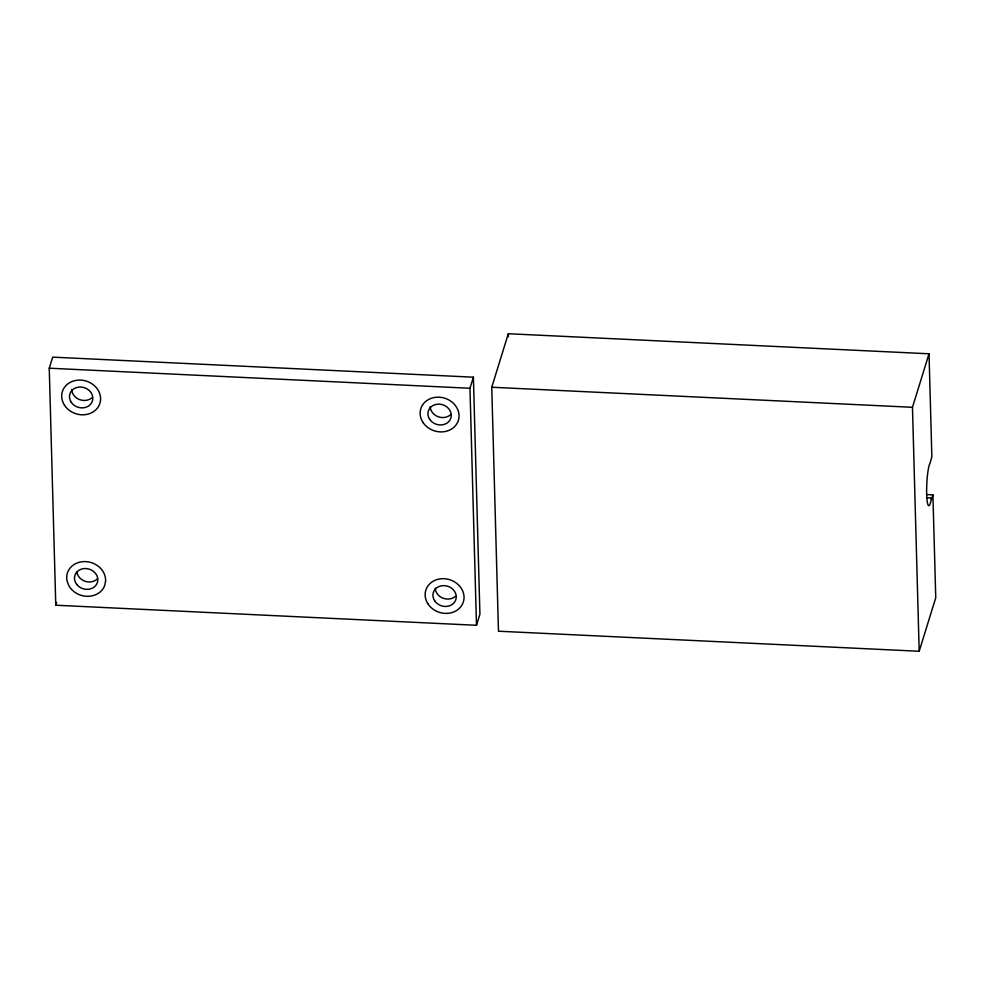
<?xml version="1.0" encoding="UTF-8"?>
<svg xmlns="http://www.w3.org/2000/svg" width="985" height="985" viewBox="0 0 985 985"><rect width="100%" height="100%" fill="white"/><g stroke="black" fill="none" stroke-linecap="round" stroke-linejoin="round"><path stroke-width="1.48" d="M926.959 497.782L931.441 497.991L931.145 499.887A21.645 3.017 -87.3 0 1 926.676 494.224A21.645 3.017 -87.3 0 1 930.123 463.012L931.859 456.683L929.027 353.787L508.309 333.73L491.749 387.24L498.472 631.213L919.19 651.27L935.75 597.76L932.918 494.864L926.922 494.581M49.25 368.205L52.673 357.136L473.391 377.193L479.917 614.209L476.494 625.29L55.776 605.221L49.25 368.205L469.968 388.262L473.391 377.193M55.776 605.221L56.637 602.463M919.19 651.27L912.467 407.298L929.027 353.787M932.918 494.864L931.49 499.469L931.441 497.991M491.749 387.24L912.467 407.298M508.309 333.73L508.395 336.796M469.968 388.262L476.494 625.29M450.342 414.919A11.808 10.281 17.2 0 1 437.672 416.569A11.808 10.281 17.2 0 1 430.199 406.608M455.341 596.417A11.808 10.281 17.2 0 1 442.671 598.067A11.808 10.281 17.2 0 1 435.21 588.094M97.552 578.7A11.808 10.281 17.2 0 1 85.19 581.322A11.808 10.281 17.2 0 1 76.83 571.903M91.888 397.829A11.808 10.281 17.2 0 1 79.231 399.479A11.808 10.281 17.2 0 1 71.757 389.506M105.592 581.199L104.669 585.582A19.675 17.139 17.2 0 1 87.69 596.319A19.675 17.139 17.2 0 1 68.815 585.619L67.115 581.236A19.675 17.139 17.2 0 1 84.611 561.573A19.675 17.139 17.2 0 1 105.592 581.199M422.984 422.417A19.675 17.139 17.2 0 0 456.683 424.018A19.675 17.139 17.2 0 0 439.113 397.189A19.675 17.139 17.2 0 0 422.984 422.417M427.773 603.583A19.675 17.139 17.2 0 0 461.485 605.812A19.675 17.139 17.2 0 0 444.518 578.712A19.675 17.139 17.2 0 0 427.773 603.583M64.542 405.327A19.675 17.139 17.2 0 0 98.241 406.928A19.675 17.139 17.2 0 0 80.671 380.099A19.675 17.139 17.2 0 0 64.542 405.327M429.632 419.265A11.808 10.281 17.2 0 0 449.849 420.226A11.808 10.281 17.2 0 0 439.31 404.133A11.808 10.281 17.2 0 0 429.632 419.265M434.631 600.764A11.808 10.281 17.2 0 0 454.848 601.724A11.808 10.281 17.2 0 0 444.309 585.632A11.808 10.281 17.2 0 0 434.631 600.764M76.744 584.45A11.808 10.281 17.2 0 0 96.85 583.859A11.808 10.281 17.2 0 0 84.858 568.53A11.808 10.281 17.2 0 0 76.744 584.45M71.179 402.175A11.808 10.281 17.2 0 0 91.408 403.136A11.808 10.281 17.2 0 0 80.869 387.043A11.808 10.281 17.2 0 0 71.179 402.175"/></g></svg>
